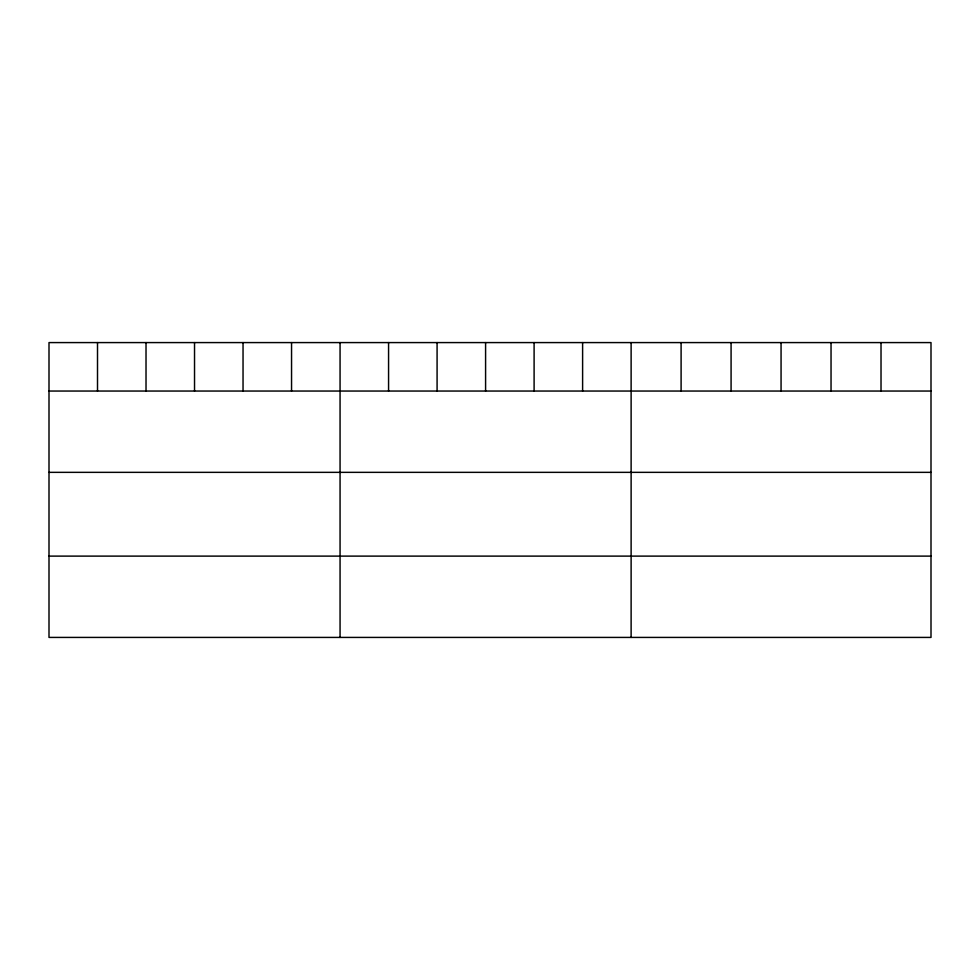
<?xml version="1.0" encoding="UTF-8"?>
<svg xmlns="http://www.w3.org/2000/svg" width="980" height="980" viewBox="0 0 980 980"><rect width="100%" height="100%" fill="white"/><g stroke="black" fill="none" stroke-linecap="round" stroke-linejoin="round"><path stroke-width="1.47" d="M931 391.045L931 637.417L49 637.417L49 342.584L931 342.584L931 391.045L49 391.045M49 472.348L931 472.348M49 556.113L931 556.113M881.02 342.584L881.02 391.045M831.04 342.584L831.04 391.045M781.06 342.584L781.06 391.045M731.08 342.584L731.08 391.045M681.1 342.584L681.1 391.045M631.12 342.584L631.12 637.417M582.61 342.584L582.61 391.045M534.1 342.584L534.1 391.045M485.59 342.584L485.59 391.045M437.08 342.584L437.08 391.045M388.57 342.584L388.57 391.045M340.06 342.584L340.06 637.417M291.55 342.584L291.55 391.045M243.04 342.584L243.04 391.045M194.53 342.584L194.53 391.045M146.02 342.584L146.02 391.045M97.51 342.584L97.51 391.045"/></g></svg>
